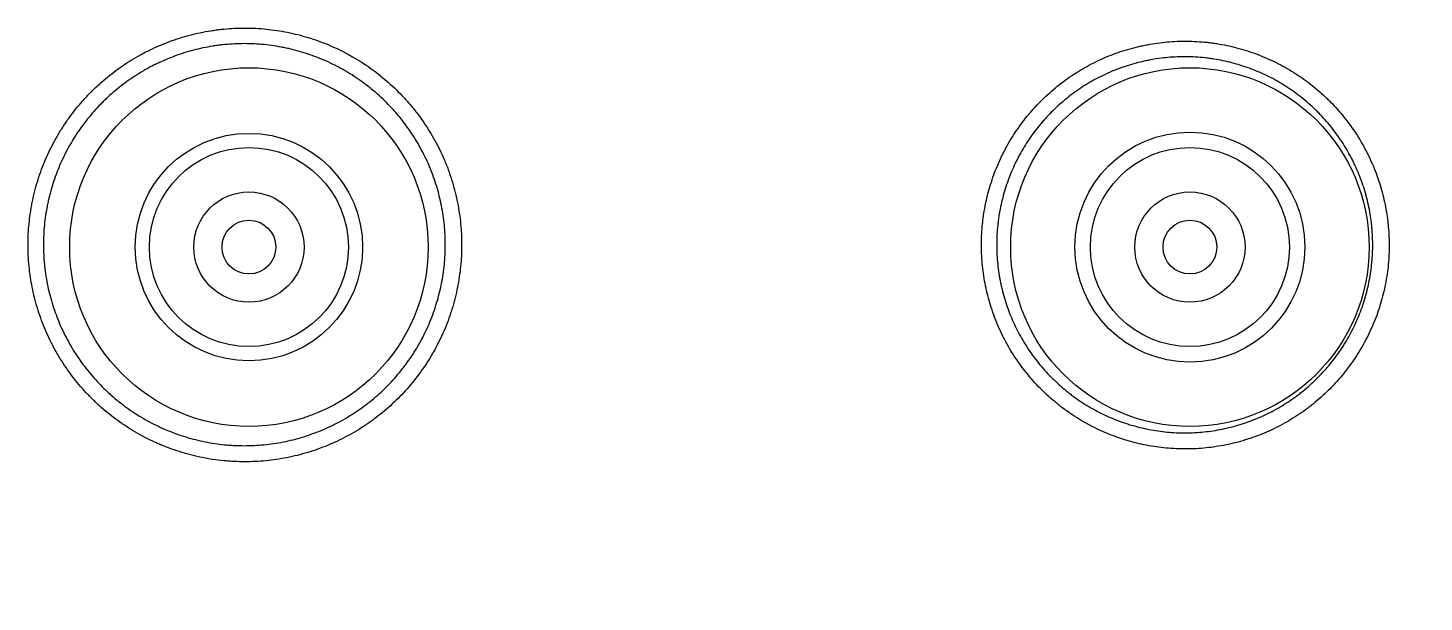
# Model space of a CAD drawing. Extents: x 60870 to 61464, y -29263 to -28843.
# Drawn here: x 61185.98 to 61217.14, y -29167.31 to -29154.5 of the extents above; entities that cross this region are included whole.
import ezdxf

# ---------------------------------------------------------------- set-up
doc = ezdxf.new("R2010")
doc.units = 0
doc.header["$LTSCALE"] = 7
doc.header["$MEASUREMENT"] = 0
doc.layers.add('08_ALL_FEATURES', color=7, linetype='CONTINUOUS')

msp = doc.modelspace()

# ---------------------------------------------------------------- linework, layer by layer
at = {"layer": '08_ALL_FEATURES', "color": 7, "linetype": 'Continuous'}
for centre, radius in [((61190.911, -29159.387), 4), ((61211.91, -29159.387), 4), ((61190.911, -29159.387), 2.537), ((61211.91, -29159.387), 2.565), ((61190.911, -29159.387), 2.221), ((61211.91, -29159.387), 2.221), ((61190.911, -29159.387), 1.23), ((61211.91, -29159.387), 1.23), ((61190.911, -29159.387), 0.6), ((61211.91, -29159.387), 0.6)]:
    msp.add_circle(centre, radius, dxfattribs=at)
for points, knots in [([(61194.738, -29162.177), (61194.832, -29162.048), (61194.919, -29161.915), (61195.078, -29161.642), (61195.224, -29161.362), (61195.342, -29161.068), (61195.406, -29160.88), (61195.419, -29160.842), (61195.443, -29160.766), (61195.455, -29160.728), (61195.488, -29160.613), (61195.508, -29160.537), (61195.563, -29160.306), (61195.621, -29159.995), (61195.649, -29159.681), (61195.658, -29159.444), (61195.659, -29159.365), (61195.657, -29159.245), (61195.656, -29159.205), (61195.653, -29159.125), (61195.652, -29159.086), (61195.639, -29158.887), (61195.622, -29158.73), (61195.572, -29158.418), (61195.54, -29158.264), (61195.459, -29157.959), (61195.412, -29157.808), (61195.343, -29157.621), (61195.328, -29157.584), (61195.299, -29157.51), (61195.253, -29157.4), (61195.204, -29157.291), (61195.1, -29157.078), (61194.948, -29156.802), (61194.77, -29156.542), (61194.626, -29156.352), (61194.576, -29156.29), (61194.499, -29156.198), (61194.473, -29156.168), (61194.421, -29156.108), (61194.394, -29156.079), (61194.259, -29155.933), (61194.033, -29155.713), (61193.787, -29155.515), (61193.531, -29155.33), (61193.399, -29155.243), (61193.226, -29155.143), (61193.192, -29155.123), (61193.122, -29155.084), (61193.017, -29155.028), (61192.91, -29154.976), (61192.695, -29154.877), (61192.402, -29154.76), (61192.099, -29154.671), (61191.868, -29154.616), (61191.79, -29154.599), (61191.633, -29154.57), (61191.554, -29154.557), (61191.319, -29154.525), (61191.004, -29154.497), (61190.689, -29154.501), (61190.452, -29154.515), (61190.373, -29154.521), (61190.255, -29154.534), (61190.216, -29154.539), (61190.137, -29154.55), (61190.097, -29154.555), (61189.9, -29154.587), (61189.745, -29154.619), (61189.44, -29154.699), (61189.139, -29154.794), (61188.848, -29154.918), (61188.669, -29155.005), (61188.634, -29155.023), (61188.563, -29155.059), (61188.528, -29155.078), (61188.423, -29155.135), (61188.354, -29155.175), (61188.151, -29155.3), (61187.89, -29155.478), (61187.648, -29155.682), (61187.502, -29155.817), (61187.473, -29155.844), (61187.416, -29155.9), (61187.388, -29155.928), (61187.304, -29156.014), (61187.25, -29156.072), (61187.092, -29156.25), (61186.993, -29156.374), (61186.853, -29156.567), (61186.786, -29156.665), (61186.722, -29156.766), (61186.68, -29156.834), (61186.659, -29156.868), (61186.559, -29157.041), (61186.486, -29157.182), (61186.355, -29157.469), (61186.238, -29157.761), (61186.149, -29158.065), (61186.103, -29158.258), (61186.095, -29158.297), (61186.078, -29158.375), (61186.07, -29158.414), (61186.048, -29158.532), (61186.036, -29158.61), (61186.004, -29158.846), (61185.977, -29159.16), (61185.981, -29159.476), (61185.995, -29159.712), (61186.002, -29159.791), (61186.015, -29159.91), (61186.02, -29159.95), (61186.031, -29160.029), (61186.037, -29160.068), (61186.069, -29160.265), (61186.101, -29160.42), (61186.182, -29160.725), (61186.23, -29160.875), (61186.339, -29161.17), (61186.402, -29161.316), (61186.489, -29161.495), (61186.507, -29161.53), (61186.544, -29161.601), (61186.6, -29161.707), (61186.66, -29161.81), (61186.784, -29162.012), (61186.963, -29162.271), (61187.166, -29162.513), (61187.328, -29162.687), (61187.383, -29162.744), (61187.468, -29162.827), (61187.497, -29162.855), (61187.556, -29162.909), (61187.585, -29162.936), (61187.734, -29163.068), (61187.981, -29163.265), (61188.245, -29163.437), (61188.518, -29163.596), (61188.658, -29163.669), (61188.839, -29163.752), (61188.876, -29163.769), (61188.949, -29163.8), (61189.059, -29163.846), (61189.171, -29163.887), (61189.395, -29163.964), (61189.698, -29164.052), (61190.008, -29164.11), (61190.244, -29164.143), (61190.323, -29164.151), (61190.442, -29164.162), (61190.482, -29164.165), (61190.561, -29164.17), (61190.601, -29164.172), (61190.799, -29164.179), (61191.115, -29164.175), (61191.428, -29164.141), (61191.662, -29164.103), (61191.74, -29164.089), (61191.895, -29164.056), (61191.973, -29164.038), (61192.205, -29163.977), (61192.356, -29163.929), (61192.652, -29163.819), (61192.942, -29163.695), (61193.219, -29163.543), (61193.388, -29163.44), (61193.422, -29163.418), (61193.488, -29163.375), (61193.522, -29163.353), (61193.62, -29163.285), (61193.685, -29163.239), (61193.874, -29163.095), (61194.116, -29162.892), (61194.336, -29162.667), (61194.545, -29162.43), (61194.645, -29162.307), (61194.738, -29162.177)], [0, 0, 0, 0, 0.015625, 0.015625, 0.03125, 0.046875, 0.046875, 0.050781, 0.050781, 0.054688, 0.054688, 0.0625, 0.0625, 0.078125, 0.09375, 0.09375, 0.101563, 0.101563, 0.105469, 0.105469, 0.109375, 0.109375, 0.125, 0.125, 0.140625, 0.140625, 0.15625, 0.15625, 0.160156, 0.160156, 0.164063, 0.171875, 0.171875, 0.1875, 0.203125, 0.203125, 0.210938, 0.210938, 0.214844, 0.214844, 0.21875, 0.21875, 0.234375, 0.25, 0.25, 0.265625, 0.265625, 0.269531, 0.269531, 0.273438, 0.28125, 0.28125, 0.296875, 0.3125, 0.3125, 0.320313, 0.320313, 0.328125, 0.328125, 0.34375, 0.359375, 0.359375, 0.367188, 0.367188, 0.371094, 0.371094, 0.375, 0.375, 0.390625, 0.390625, 0.40625, 0.421875, 0.421875, 0.425781, 0.425781, 0.429688, 0.429688, 0.4375, 0.4375, 0.453125, 0.46875, 0.46875, 0.472656, 0.472656, 0.476563, 0.476563, 0.484375, 0.484375, 0.5, 0.5, 0.507813, 0.511719, 0.511719, 0.515625, 0.515625, 0.53125, 0.53125, 0.546875, 0.5625, 0.5625, 0.566406, 0.566406, 0.570313, 0.570313, 0.578125, 0.578125, 0.59375, 0.609375, 0.609375, 0.617188, 0.617188, 0.621094, 0.621094, 0.625, 0.625, 0.640625, 0.640625, 0.65625, 0.65625, 0.671875, 0.671875, 0.675781, 0.675781, 0.679688, 0.6875, 0.6875, 0.703125, 0.71875, 0.71875, 0.726563, 0.726563, 0.730469, 0.730469, 0.734375, 0.734375, 0.75, 0.765625, 0.765625, 0.78125, 0.78125, 0.785156, 0.785156, 0.789063, 0.796875, 0.796875, 0.8125, 0.828125, 0.828125, 0.835938, 0.835938, 0.839844, 0.839844, 0.84375, 0.84375, 0.859375, 0.875, 0.875, 0.882813, 0.882813, 0.890625, 0.890625, 0.90625, 0.90625, 0.921875, 0.9375, 0.9375, 0.941406, 0.941406, 0.945313, 0.945313, 0.953125, 0.953125, 0.96875, 0.984375, 0.984375, 1, 1, 1, 1]), ([(61194.442, -29161.963), (61194.42, -29161.993), (61194.398, -29162.023), (61194.353, -29162.082), (61194.285, -29162.169), (61194.214, -29162.253), (61194.068, -29162.418), (61193.864, -29162.626), (61193.64, -29162.815), (61193.464, -29162.948), (61193.404, -29162.991), (61193.313, -29163.054), (61193.282, -29163.074), (61193.22, -29163.115), (61193.189, -29163.134), (61193.032, -29163.231), (61192.775, -29163.371), (61192.507, -29163.486), (61192.232, -29163.588), (61192.092, -29163.632), (61191.806, -29163.708), (61191.662, -29163.738), (61191.373, -29163.784), (61191.083, -29163.816), (61190.79, -29163.819), (61190.606, -29163.812), (61190.569, -29163.811), (61190.495, -29163.806), (61190.458, -29163.803), (61190.348, -29163.794), (61190.275, -29163.785), (61190.056, -29163.756), (61189.769, -29163.702), (61189.488, -29163.62), (61189.281, -29163.549), (61189.177, -29163.51), (61189.075, -29163.468), (61189.007, -29163.439), (61188.973, -29163.424), (61188.806, -29163.347), (61188.675, -29163.279), (61188.423, -29163.131), (61188.178, -29162.972), (61187.949, -29162.789), (61187.811, -29162.667), (61187.784, -29162.642), (61187.73, -29162.592), (61187.703, -29162.566), (61187.624, -29162.489), (61187.572, -29162.436), (61187.423, -29162.275), (61187.235, -29162.051), (61187.069, -29161.81), (61186.954, -29161.623), (61186.917, -29161.56), (61186.846, -29161.43), (61186.811, -29161.365), (61186.714, -29161.166), (61186.657, -29161.031), (61186.555, -29160.757), (61186.511, -29160.618), (61186.436, -29160.335), (61186.406, -29160.192), (61186.376, -29160.009), (61186.371, -29159.973), (61186.361, -29159.899), (61186.347, -29159.789), (61186.338, -29159.68), (61186.325, -29159.46), (61186.321, -29159.168), (61186.346, -29158.877), (61186.375, -29158.658), (61186.387, -29158.586), (61186.407, -29158.477), (61186.415, -29158.44), (61186.43, -29158.368), (61186.438, -29158.332), (61186.481, -29158.153), (61186.562, -29157.871), (61186.671, -29157.6), (61186.792, -29157.334), (61186.86, -29157.204), (61186.953, -29157.044), (61186.972, -29157.012), (61187.011, -29156.949), (61187.07, -29156.856), (61187.133, -29156.765), (61187.262, -29156.586), (61187.354, -29156.471), (61187.5, -29156.306), (61187.551, -29156.252), (61187.628, -29156.172), (61187.655, -29156.146), (61187.708, -29156.095), (61187.734, -29156.069), (61187.869, -29155.944), (61188.094, -29155.756), (61188.336, -29155.59), (61188.524, -29155.475), (61188.587, -29155.438), (61188.685, -29155.384), (61188.717, -29155.367), (61188.783, -29155.333), (61188.816, -29155.317), (61188.982, -29155.236), (61189.251, -29155.121), (61189.53, -29155.034), (61189.813, -29154.959), (61189.956, -29154.929), (61190.139, -29154.9), (61190.175, -29154.895), (61190.249, -29154.885), (61190.358, -29154.871), (61190.468, -29154.862), (61190.687, -29154.849), (61190.979, -29154.846), (61191.271, -29154.871), (61191.489, -29154.901), (61191.562, -29154.913), (61191.671, -29154.934), (61191.708, -29154.941), (61191.78, -29154.956), (61191.816, -29154.964), (61191.994, -29155.007), (61192.275, -29155.089), (61192.546, -29155.198), (61192.746, -29155.289), (61192.845, -29155.338), (61192.942, -29155.39), (61193.007, -29155.425), (61193.039, -29155.444), (61193.199, -29155.537), (61193.322, -29155.617), (61193.559, -29155.789), (61193.786, -29155.972), (61193.996, -29156.176), (61194.121, -29156.311), (61194.146, -29156.338), (61194.195, -29156.394), (61194.219, -29156.422), (61194.29, -29156.507), (61194.336, -29156.564), (61194.469, -29156.74), (61194.635, -29156.981), (61194.775, -29157.237), (61194.872, -29157.435), (61194.918, -29157.535), (61194.96, -29157.637), (61194.987, -29157.706), (61195.001, -29157.74), (61195.065, -29157.914), (61195.109, -29158.054), (61195.183, -29158.336), (61195.214, -29158.479), (61195.26, -29158.768), (61195.276, -29158.913), (61195.287, -29159.097), (61195.289, -29159.134), (61195.292, -29159.208), (61195.293, -29159.245), (61195.294, -29159.356), (61195.293, -29159.43), (61195.285, -29159.649), (61195.26, -29159.941), (61195.206, -29160.228), (61195.155, -29160.442), (61195.136, -29160.513), (61195.105, -29160.62), (61195.095, -29160.655), (61195.072, -29160.726), (61195.061, -29160.761), (61195.001, -29160.935), (61194.891, -29161.207), (61194.757, -29161.467), (61194.609, -29161.72), (61194.529, -29161.843), (61194.442, -29161.963)], [0, 0, 0, 0, 0.003906, 0.003906, 0.007813, 0.015625, 0.015625, 0.03125, 0.046875, 0.046875, 0.054688, 0.054688, 0.058594, 0.058594, 0.0625, 0.0625, 0.078125, 0.09375, 0.09375, 0.109375, 0.109375, 0.125, 0.125, 0.140625, 0.15625, 0.15625, 0.160156, 0.160156, 0.164063, 0.164063, 0.171875, 0.171875, 0.1875, 0.203125, 0.203125, 0.210938, 0.214844, 0.214844, 0.21875, 0.21875, 0.234375, 0.234375, 0.25, 0.265625, 0.265625, 0.269531, 0.269531, 0.273438, 0.273438, 0.28125, 0.28125, 0.296875, 0.3125, 0.3125, 0.320313, 0.320313, 0.328125, 0.328125, 0.34375, 0.34375, 0.359375, 0.359375, 0.375, 0.375, 0.378906, 0.378906, 0.382813, 0.390625, 0.390625, 0.40625, 0.421875, 0.421875, 0.429688, 0.429688, 0.433594, 0.433594, 0.4375, 0.4375, 0.453125, 0.46875, 0.46875, 0.484375, 0.484375, 0.488281, 0.488281, 0.492188, 0.5, 0.5, 0.515625, 0.515625, 0.523438, 0.523438, 0.527344, 0.527344, 0.53125, 0.53125, 0.546875, 0.5625, 0.5625, 0.570313, 0.570313, 0.574219, 0.574219, 0.578125, 0.578125, 0.59375, 0.609375, 0.609375, 0.625, 0.625, 0.628906, 0.628906, 0.632813, 0.640625, 0.640625, 0.65625, 0.671875, 0.671875, 0.679688, 0.679688, 0.683594, 0.683594, 0.6875, 0.6875, 0.703125, 0.71875, 0.71875, 0.726563, 0.730469, 0.730469, 0.734375, 0.734375, 0.75, 0.75, 0.765625, 0.78125, 0.78125, 0.785156, 0.785156, 0.789063, 0.789063, 0.796875, 0.796875, 0.8125, 0.828125, 0.828125, 0.835938, 0.839844, 0.839844, 0.84375, 0.84375, 0.859375, 0.859375, 0.875, 0.875, 0.890625, 0.890625, 0.894531, 0.894531, 0.898438, 0.898438, 0.90625, 0.90625, 0.921875, 0.9375, 0.9375, 0.945313, 0.945313, 0.949219, 0.949219, 0.953125, 0.953125, 0.96875, 0.984375, 0.984375, 1, 1, 1, 1]), ([(61215.689, -29161.714), (61215.768, -29161.586), (61215.839, -29161.455), (61215.968, -29161.187), (61216.084, -29160.914), (61216.173, -29160.63), (61216.229, -29160.412), (61216.246, -29160.339), (61216.277, -29160.192), (61216.29, -29160.119), (61216.325, -29159.898), (61216.356, -29159.603), (61216.358, -29159.307), (61216.349, -29159.084), (61216.344, -29159.009), (61216.334, -29158.897), (61216.33, -29158.86), (61216.322, -29158.785), (61216.317, -29158.748), (61216.291, -29158.563), (61216.263, -29158.417), (61216.193, -29158.129), (61216.152, -29157.987), (61216.054, -29157.706), (61215.998, -29157.568), (61215.919, -29157.398), (61215.903, -29157.364), (61215.87, -29157.297), (61215.819, -29157.197), (61215.765, -29157.099), (61215.652, -29156.907), (61215.489, -29156.66), (61215.302, -29156.429), (61215.154, -29156.262), (61215.103, -29156.207), (61215.024, -29156.127), (61214.997, -29156.1), (61214.943, -29156.048), (61214.916, -29156.023), (61214.779, -29155.896), (61214.551, -29155.706), (61214.306, -29155.539), (61214.052, -29155.384), (61213.922, -29155.313), (61213.719, -29155.215), (61213.651, -29155.184), (61213.513, -29155.126), (61213.444, -29155.098), (61213.235, -29155.022), (61212.952, -29154.933), (61212.661, -29154.872), (61212.477, -29154.843), (61212.44, -29154.838), (61212.366, -29154.828), (61212.329, -29154.824), (61212.217, -29154.812), (61212.142, -29154.806), (61211.919, -29154.793), (61211.622, -29154.79), (61211.327, -29154.816), (61211.106, -29154.847), (61211.033, -29154.859), (61210.923, -29154.88), (61210.886, -29154.887), (61210.813, -29154.903), (61210.776, -29154.911), (61210.594, -29154.955), (61210.451, -29154.997), (61210.17, -29155.095), (61209.896, -29155.206), (61209.632, -29155.343), (61209.471, -29155.438), (61209.439, -29155.457), (61209.375, -29155.497), (61209.343, -29155.517), (61209.249, -29155.579), (61209.188, -29155.621), (61209.007, -29155.753), (61208.776, -29155.939), (61208.563, -29156.148), (61208.437, -29156.285), (61208.412, -29156.313), (61208.362, -29156.369), (61208.338, -29156.398), (61208.265, -29156.484), (61208.219, -29156.543), (61208.084, -29156.722), (61208, -29156.845), (61207.883, -29157.036), (61207.827, -29157.133), (61207.775, -29157.233), (61207.741, -29157.3), (61207.724, -29157.333), (61207.642, -29157.502), (61207.584, -29157.64), (61207.482, -29157.918), (61207.394, -29158.201), (61207.334, -29158.492), (61207.305, -29158.677), (61207.3, -29158.714), (61207.29, -29158.789), (61207.286, -29158.826), (61207.274, -29158.938), (61207.268, -29159.012), (61207.256, -29159.235), (61207.254, -29159.532), (61207.28, -29159.827), (61207.312, -29160.048), (61207.324, -29160.122), (61207.352, -29160.269), (61207.368, -29160.342), (61207.421, -29160.561), (61207.463, -29160.703), (61207.561, -29160.983), (61207.617, -29161.12), (61207.742, -29161.39), (61207.811, -29161.521), (61207.906, -29161.683), (61207.925, -29161.715), (61207.965, -29161.778), (61208.026, -29161.873), (61208.089, -29161.965), (61208.221, -29162.145), (61208.407, -29162.376), (61208.616, -29162.587), (61208.78, -29162.738), (61208.836, -29162.787), (61208.922, -29162.859), (61208.952, -29162.883), (61209.01, -29162.93), (61209.04, -29162.953), (61209.189, -29163.065), (61209.435, -29163.232), (61209.695, -29163.373), (61209.963, -29163.502), (61210.1, -29163.561), (61210.276, -29163.625), (61210.311, -29163.638), (61210.382, -29163.662), (61210.489, -29163.696), (61210.596, -29163.727), (61210.812, -29163.783), (61211.102, -29163.843), (61211.397, -29163.874), (61211.621, -29163.887), (61211.696, -29163.89), (61211.808, -29163.891), (61211.846, -29163.891), (61211.921, -29163.889), (61211.958, -29163.888), (61212.144, -29163.881), (61212.44, -29163.854), (61212.731, -29163.798), (61212.948, -29163.746), (61213.02, -29163.727), (61213.127, -29163.695), (61213.163, -29163.684), (61213.234, -29163.661), (61213.27, -29163.65), (61213.447, -29163.588), (61213.585, -29163.532), (61213.854, -29163.407), (61214.117, -29163.269), (61214.366, -29163.107), (61214.516, -29162.997), (61214.546, -29162.974), (61214.606, -29162.929), (61214.635, -29162.905), (61214.723, -29162.835), (61214.78, -29162.786), (61214.947, -29162.638), (61215.158, -29162.43), (61215.348, -29162.202), (61215.527, -29161.966), (61215.611, -29161.842), (61215.689, -29161.714)], [0, 0, 0, 0, 0.015625, 0.015625, 0.03125, 0.046875, 0.046875, 0.054688, 0.054688, 0.0625, 0.0625, 0.078125, 0.09375, 0.09375, 0.101563, 0.101563, 0.105469, 0.105469, 0.109375, 0.109375, 0.125, 0.125, 0.140625, 0.140625, 0.15625, 0.15625, 0.160156, 0.160156, 0.164063, 0.171875, 0.171875, 0.1875, 0.203125, 0.203125, 0.210938, 0.210938, 0.214844, 0.214844, 0.21875, 0.21875, 0.234375, 0.25, 0.25, 0.265625, 0.265625, 0.273438, 0.273438, 0.28125, 0.28125, 0.296875, 0.3125, 0.3125, 0.316406, 0.316406, 0.320313, 0.320313, 0.328125, 0.328125, 0.34375, 0.359375, 0.359375, 0.367188, 0.367188, 0.371094, 0.371094, 0.375, 0.375, 0.390625, 0.390625, 0.40625, 0.421875, 0.421875, 0.425781, 0.425781, 0.429688, 0.429688, 0.4375, 0.4375, 0.453125, 0.46875, 0.46875, 0.472656, 0.472656, 0.476563, 0.476563, 0.484375, 0.484375, 0.5, 0.5, 0.507813, 0.511719, 0.511719, 0.515625, 0.515625, 0.53125, 0.53125, 0.546875, 0.5625, 0.5625, 0.566406, 0.566406, 0.570313, 0.570313, 0.578125, 0.578125, 0.59375, 0.609375, 0.609375, 0.617188, 0.617188, 0.625, 0.625, 0.640625, 0.640625, 0.65625, 0.65625, 0.671875, 0.671875, 0.675781, 0.675781, 0.679688, 0.6875, 0.6875, 0.703125, 0.71875, 0.71875, 0.726563, 0.726563, 0.730469, 0.730469, 0.734375, 0.734375, 0.75, 0.765625, 0.765625, 0.78125, 0.78125, 0.785156, 0.785156, 0.789063, 0.796875, 0.796875, 0.8125, 0.828125, 0.828125, 0.835938, 0.835938, 0.839844, 0.839844, 0.84375, 0.84375, 0.859375, 0.875, 0.875, 0.882813, 0.882813, 0.886719, 0.886719, 0.890625, 0.890625, 0.90625, 0.90625, 0.921875, 0.9375, 0.9375, 0.941406, 0.941406, 0.945313, 0.945313, 0.953125, 0.953125, 0.96875, 0.984375, 0.984375, 1, 1, 1, 1]), ([(61215.375, -29161.523), (61215.357, -29161.552), (61215.338, -29161.582), (61215.301, -29161.64), (61215.244, -29161.726), (61215.184, -29161.81), (61215.06, -29161.974), (61214.884, -29162.184), (61214.689, -29162.376), (61214.535, -29162.513), (61214.483, -29162.558), (61214.402, -29162.623), (61214.375, -29162.644), (61214.32, -29162.686), (61214.292, -29162.707), (61214.153, -29162.808), (61213.924, -29162.959), (61213.682, -29163.085), (61213.433, -29163.2), (61213.306, -29163.252), (61213.11, -29163.32), (61213.044, -29163.341), (61212.912, -29163.38), (61212.846, -29163.398), (61212.646, -29163.446), (61212.377, -29163.497), (61212.105, -29163.522), (61211.933, -29163.529), (61211.898, -29163.53), (61211.829, -29163.531), (61211.795, -29163.531), (61211.691, -29163.53), (61211.622, -29163.528), (61211.416, -29163.516), (61211.144, -29163.487), (61210.876, -29163.432), (61210.677, -29163.38), (61210.578, -29163.352), (61210.48, -29163.32), (61210.414, -29163.298), (61210.382, -29163.286), (61210.22, -29163.227), (61210.093, -29163.173), (61209.847, -29163.054), (61209.607, -29162.923), (61209.38, -29162.77), (61209.242, -29162.666), (61209.215, -29162.645), (61209.161, -29162.602), (61209.134, -29162.58), (61209.054, -29162.514), (61209.003, -29162.468), (61208.851, -29162.329), (61208.659, -29162.134), (61208.487, -29161.921), (61208.366, -29161.755), (61208.327, -29161.699), (61208.251, -29161.584), (61208.214, -29161.525), (61208.109, -29161.346), (61208.045, -29161.225), (61207.93, -29160.977), (61207.879, -29160.85), (61207.788, -29160.592), (61207.749, -29160.46), (61207.709, -29160.293), (61207.701, -29160.259), (61207.686, -29160.191), (61207.665, -29160.09), (61207.649, -29159.988), (61207.62, -29159.784), (61207.595, -29159.512), (61207.597, -29159.238), (61207.608, -29159.033), (61207.614, -29158.964), (61207.625, -29158.861), (61207.629, -29158.826), (61207.638, -29158.758), (61207.643, -29158.724), (61207.669, -29158.553), (61207.725, -29158.285), (61207.806, -29158.024), (61207.9, -29157.767), (61207.953, -29157.64), (61208.028, -29157.484), (61208.044, -29157.453), (61208.075, -29157.392), (61208.124, -29157.3), (61208.176, -29157.211), (61208.283, -29157.034), (61208.36, -29156.921), (61208.485, -29156.756), (61208.528, -29156.701), (61208.594, -29156.622), (61208.617, -29156.595), (61208.663, -29156.543), (61208.778, -29156.415), (61208.998, -29156.199), (61209.212, -29156.027), (61209.378, -29155.905), (61209.435, -29155.866), (61209.522, -29155.809), (61209.551, -29155.791), (61209.61, -29155.754), (61209.639, -29155.736), (61209.788, -29155.649), (61210.031, -29155.522), (61210.284, -29155.42), (61210.543, -29155.33), (61210.674, -29155.291), (61210.842, -29155.251), (61210.876, -29155.243), (61210.944, -29155.229), (61211.045, -29155.208), (61211.147, -29155.191), (61211.351, -29155.163), (61211.623, -29155.139), (61211.896, -29155.141), (61212.102, -29155.153), (61212.171, -29155.159), (61212.274, -29155.17), (61212.309, -29155.174), (61212.377, -29155.183), (61212.411, -29155.188), (61212.581, -29155.215), (61212.849, -29155.27), (61213.11, -29155.352), (61213.367, -29155.446), (61213.494, -29155.5), (61213.743, -29155.62), (61213.864, -29155.686), (61214.097, -29155.829), (61214.323, -29155.983), (61214.534, -29156.158), (61214.66, -29156.274), (61214.685, -29156.298), (61214.735, -29156.346), (61214.76, -29156.371), (61214.832, -29156.444), (61214.88, -29156.495), (61215.017, -29156.649), (61215.189, -29156.862), (61215.339, -29157.09), (61215.443, -29157.267), (61215.493, -29157.357), (61215.54, -29157.449), (61215.571, -29157.511), (61215.586, -29157.543), (61215.659, -29157.7), (61215.71, -29157.827), (61215.8, -29158.085), (61215.877, -29158.347), (61215.929, -29158.617), (61215.953, -29158.787), (61215.958, -29158.822), (61215.965, -29158.89), (61215.969, -29158.925), (61215.978, -29159.028), (61215.983, -29159.097), (61215.991, -29159.303), (61215.989, -29159.576), (61215.96, -29159.848), (61215.929, -29160.052), (61215.916, -29160.119), (61215.888, -29160.254), (61215.873, -29160.322), (61215.821, -29160.523), (61215.739, -29160.785), (61215.632, -29161.037), (61215.513, -29161.284), (61215.447, -29161.404), (61215.375, -29161.523)], [0, 0, 0, 0, 0.003906, 0.003906, 0.007812, 0.015625, 0.015625, 0.03125, 0.046875, 0.046875, 0.054687, 0.054687, 0.058594, 0.058594, 0.0625, 0.0625, 0.078125, 0.09375, 0.09375, 0.109375, 0.109375, 0.117188, 0.117188, 0.125, 0.125, 0.140625, 0.15625, 0.15625, 0.160156, 0.160156, 0.164063, 0.164063, 0.171875, 0.171875, 0.1875, 0.203125, 0.203125, 0.210938, 0.214844, 0.214844, 0.21875, 0.21875, 0.234375, 0.234375, 0.25, 0.265625, 0.265625, 0.269531, 0.269531, 0.273438, 0.273438, 0.28125, 0.28125, 0.296875, 0.3125, 0.3125, 0.320313, 0.320313, 0.328125, 0.328125, 0.34375, 0.34375, 0.359375, 0.359375, 0.375, 0.375, 0.378906, 0.378906, 0.382813, 0.390625, 0.390625, 0.40625, 0.421875, 0.421875, 0.429688, 0.429688, 0.433594, 0.433594, 0.4375, 0.4375, 0.453125, 0.46875, 0.46875, 0.484375, 0.484375, 0.488281, 0.488281, 0.492188, 0.5, 0.5, 0.515625, 0.515625, 0.523438, 0.523438, 0.527344, 0.527344, 0.53125, 0.546875, 0.5625, 0.5625, 0.570313, 0.570313, 0.574219, 0.574219, 0.578125, 0.578125, 0.59375, 0.609375, 0.609375, 0.625, 0.625, 0.628906, 0.628906, 0.632813, 0.640625, 0.640625, 0.65625, 0.671875, 0.671875, 0.679688, 0.679688, 0.683594, 0.683594, 0.6875, 0.6875, 0.703125, 0.71875, 0.71875, 0.734375, 0.734375, 0.75, 0.75, 0.765625, 0.78125, 0.78125, 0.785156, 0.785156, 0.789063, 0.789063, 0.796875, 0.796875, 0.8125, 0.828125, 0.828125, 0.835938, 0.839844, 0.839844, 0.84375, 0.84375, 0.859375, 0.859375, 0.875, 0.890625, 0.890625, 0.894531, 0.894531, 0.898438, 0.898438, 0.90625, 0.90625, 0.921875, 0.9375, 0.9375, 0.945313, 0.945313, 0.953125, 0.953125, 0.96875, 0.984375, 0.984375, 1, 1, 1, 1]), ([(61238.845, -29163.506), (61238.653, -29164.832), (61238.405, -29166.139), (61237.801, -29168.718), (61237.445, -29169.989), (61236.627, -29172.495), (61236.165, -29173.731), (61235.133, -29176.165), (61234.564, -29177.364), (61233.861, -29178.693), (61233.742, -29178.914), (61233.622, -29179.134), (61233.541, -29179.28), (61233.5, -29179.354), (61233.297, -29179.719), (61233.131, -29180.01), (61232.625, -29180.873), (61232.276, -29181.44), (61231.196, -29183.114), (61230.431, -29184.193), (61228.813, -29186.283), (61227.96, -29187.292), (61226.166, -29189.24), (61225.224, -29190.179), (61224.113, -29191.194), (61223.989, -29191.306), (61223.802, -29191.473), (61223.74, -29191.529), (61223.614, -29191.64), (61223.3, -29191.916), (61222.983, -29192.188), (61222.216, -29192.83), (61221.697, -29193.245), (61220.117, -29194.456), (61219.034, -29195.215), (61216.807, -29196.637), (61215.664, -29197.301), (61213.317, -29198.531), (61212.114, -29199.098), (61210.725, -29199.68), (61210.57, -29199.744), (61210.26, -29199.87), (61209.794, -29200.056), (61209.327, -29200.234), (61208.389, -29200.58), (61207.761, -29200.797), (61205.867, -29201.404), (61203.317, -29202.103), (61200.717, -29202.582), (61198.092, -29202.951), (61196.767, -29203.079), (61195.429, -29203.15)], [0, 0, 0, 0, 0.0625, 0.0625, 0.125, 0.125, 0.1875, 0.1875, 0.25, 0.25, 0.257812, 0.261719, 0.261719, 0.265625, 0.265625, 0.28125, 0.28125, 0.3125, 0.3125, 0.375, 0.375, 0.4375, 0.4375, 0.5, 0.5, 0.507812, 0.507812, 0.511719, 0.511719, 0.515625, 0.53125, 0.53125, 0.5625, 0.5625, 0.625, 0.625, 0.6875, 0.6875, 0.75, 0.75, 0.757812, 0.757812, 0.765625, 0.78125, 0.78125, 0.8125, 0.8125, 0.875, 0.9375, 0.9375, 1, 1, 1, 1]), ([(61195.459, -29204.127), (61196.825, -29204.054), (61198.179, -29203.923), (61200.86, -29203.547), (61203.515, -29203.058), (61206.12, -29202.344), (61208.054, -29201.723), (61208.696, -29201.502), (61209.653, -29201.149), (61210.131, -29200.967), (61210.607, -29200.776), (61210.923, -29200.648), (61211.082, -29200.582), (61212.5, -29199.988), (61213.729, -29199.409), (61216.126, -29198.153), (61217.294, -29197.475), (61219.568, -29196.023), (61220.674, -29195.248), (61222.288, -29194.011), (61222.818, -29193.586), (61223.601, -29192.93), (61223.925, -29192.653), (61224.246, -29192.371), (61224.374, -29192.258), (61224.438, -29192.201), (61224.629, -29192.03), (61224.756, -29191.915), (61225.89, -29190.879), (61226.852, -29189.92), (61228.685, -29187.931), (61229.556, -29186.9), (61231.208, -29184.766), (61231.989, -29183.663), (61233.092, -29181.954), (61233.449, -29181.375), (61233.966, -29180.493), (61234.135, -29180.196), (61234.343, -29179.823), (61234.385, -29179.748), (61234.467, -29179.598), (61234.59, -29179.373), (61234.711, -29179.147), (61235.429, -29177.791), (61236.011, -29176.566), (61237.065, -29174.08), (61237.537, -29172.818), (61238.372, -29170.258), (61238.736, -29168.96), (61239.352, -29166.326), (61239.606, -29164.991), (61239.802, -29163.637)], [0, 0, 0, 0, 0.0625, 0.0625, 0.125, 0.1875, 0.1875, 0.21875, 0.21875, 0.234375, 0.242188, 0.242188, 0.25, 0.25, 0.3125, 0.3125, 0.375, 0.375, 0.4375, 0.4375, 0.46875, 0.46875, 0.484375, 0.488281, 0.488281, 0.492188, 0.492188, 0.5, 0.5, 0.5625, 0.5625, 0.625, 0.625, 0.6875, 0.6875, 0.71875, 0.71875, 0.734375, 0.734375, 0.738281, 0.738281, 0.742188, 0.75, 0.75, 0.8125, 0.8125, 0.875, 0.875, 0.9375, 0.9375, 1, 1, 1, 1]), ([(61240.027, -29163.669), (61239.83, -29165.03), (61239.575, -29166.372), (61238.956, -29169.018), (61238.59, -29170.323), (61237.751, -29172.895), (61237.277, -29174.163), (61236.218, -29176.661), (61235.633, -29177.892), (61234.912, -29179.255), (61234.79, -29179.482), (61234.666, -29179.708), (61234.584, -29179.858), (61234.542, -29179.933), (61234.333, -29180.309), (61234.163, -29180.606), (61233.643, -29181.493), (61233.285, -29182.074), (61232.177, -29183.792), (61231.392, -29184.9), (61229.732, -29187.044), (61228.856, -29188.08), (61227.015, -29190.08), (61226.048, -29191.043), (61224.909, -29192.084), (61224.781, -29192.199), (61224.589, -29192.371), (61224.525, -29192.428), (61224.396, -29192.542), (61224.074, -29192.826), (61223.748, -29193.104), (61222.961, -29193.763), (61222.429, -29194.19), (61220.807, -29195.433), (61219.696, -29196.211), (61217.411, -29197.671), (61216.237, -29198.352), (61213.829, -29199.614), (61212.594, -29200.196), (61211.169, -29200.793), (61211.01, -29200.859), (61210.691, -29200.988), (61210.213, -29201.179), (61209.734, -29201.362), (61208.771, -29201.717), (61208.127, -29201.939), (61206.183, -29202.563), (61203.566, -29203.28), (61200.897, -29203.772), (61198.203, -29204.15), (61196.844, -29204.282), (61195.471, -29204.355)], [0, 0, 0, 0, 0.0625, 0.0625, 0.125, 0.125, 0.1875, 0.1875, 0.25, 0.25, 0.257812, 0.261719, 0.261719, 0.265625, 0.265625, 0.28125, 0.28125, 0.3125, 0.3125, 0.375, 0.375, 0.4375, 0.4375, 0.5, 0.5, 0.507813, 0.507813, 0.511719, 0.511719, 0.515625, 0.53125, 0.53125, 0.5625, 0.5625, 0.625, 0.625, 0.6875, 0.6875, 0.75, 0.75, 0.757813, 0.757813, 0.765625, 0.78125, 0.78125, 0.8125, 0.8125, 0.875, 0.9375, 0.9375, 1, 1, 1, 1]), ([(61195.508, -29204.864), (61196.895, -29204.79), (61198.269, -29204.657), (61200.992, -29204.275), (61203.689, -29203.778), (61206.334, -29203.053), (61208.298, -29202.423), (61208.95, -29202.199), (61209.922, -29201.84), (61210.407, -29201.655), (61210.89, -29201.462), (61211.212, -29201.331), (61211.372, -29201.265), (61212.813, -29200.661), (61214.061, -29200.073), (61216.495, -29198.797), (61217.681, -29198.109), (61219.99, -29196.634), (61221.114, -29195.847), (61222.752, -29194.591), (61223.29, -29194.16), (61224.086, -29193.494), (61224.415, -29193.213), (61224.74, -29192.926), (61224.87, -29192.811), (61224.935, -29192.753), (61225.129, -29192.58), (61225.258, -29192.463), (61226.41, -29191.411), (61227.387, -29190.437), (61229.248, -29188.417), (61230.132, -29187.37), (61231.81, -29185.203), (61232.603, -29184.083), (61233.724, -29182.347), (61234.086, -29181.76), (61234.611, -29180.864), (61234.783, -29180.563), (61234.994, -29180.183), (61235.036, -29180.107), (61235.12, -29179.955), (61235.245, -29179.727), (61235.368, -29179.498), (61236.097, -29178.12), (61236.687, -29176.876), (61237.758, -29174.351), (61238.237, -29173.07), (61239.085, -29170.471), (61239.454, -29169.152), (61240.081, -29166.478), (61240.338, -29165.122), (61240.537, -29163.747)], [0, 0, 0, 0, 0.0625, 0.0625, 0.125, 0.1875, 0.1875, 0.21875, 0.21875, 0.234375, 0.242188, 0.242188, 0.25, 0.25, 0.3125, 0.3125, 0.375, 0.375, 0.4375, 0.4375, 0.46875, 0.46875, 0.484375, 0.488281, 0.488281, 0.492188, 0.492188, 0.5, 0.5, 0.5625, 0.5625, 0.625, 0.625, 0.6875, 0.6875, 0.71875, 0.71875, 0.734375, 0.734375, 0.738281, 0.738281, 0.742187, 0.75, 0.75, 0.8125, 0.8125, 0.875, 0.875, 0.9375, 0.9375, 1, 1, 1, 1]), ([(61241.517, -29163.892), (61241.314, -29165.295), (61241.051, -29166.68), (61240.411, -29169.411), (61239.657, -29172.106), (61238.675, -29174.728), (61237.853, -29176.666), (61237.564, -29177.307), (61237.109, -29178.262), (61236.877, -29178.738), (61236.636, -29179.211), (61236.473, -29179.526), (61236.391, -29179.683), (61235.644, -29181.091), (61234.931, -29182.305), (61233.409, -29184.661), (61232.6, -29185.802), (61230.887, -29188.012), (61229.984, -29189.081), (61228.555, -29190.63), (61228.067, -29191.137), (61227.317, -29191.884), (61227, -29192.192), (61226.679, -29192.496), (61226.55, -29192.618), (61226.486, -29192.679), (61226.291, -29192.86), (61226.161, -29192.98), (61224.985, -29194.053), (61223.905, -29194.955), (61221.68, -29196.659), (61220.534, -29197.461), (61218.177, -29198.966), (61216.965, -29199.668), (61215.098, -29200.646), (61214.467, -29200.959), (61213.509, -29201.409), (61213.187, -29201.556), (61212.782, -29201.736), (61212.701, -29201.772), (61212.538, -29201.843), (61212.295, -29201.949), (61212.051, -29202.052), (61210.584, -29202.665), (61209.265, -29203.151), (61206.601, -29204.004), (61205.255, -29204.373), (61202.535, -29204.994), (61201.162, -29205.247), (61198.387, -29205.636), (61196.985, -29205.772), (61195.569, -29205.848)], [0, 0, 0, 0, 0.0625, 0.0625, 0.125, 0.1875, 0.1875, 0.21875, 0.21875, 0.234375, 0.242187, 0.242187, 0.25, 0.25, 0.3125, 0.3125, 0.375, 0.375, 0.4375, 0.4375, 0.46875, 0.46875, 0.484375, 0.488281, 0.488281, 0.492187, 0.492187, 0.5, 0.5, 0.5625, 0.5625, 0.625, 0.625, 0.6875, 0.6875, 0.71875, 0.71875, 0.734375, 0.734375, 0.738281, 0.738281, 0.742187, 0.75, 0.75, 0.8125, 0.8125, 0.875, 0.875, 0.9375, 0.9375, 1, 1, 1, 1]), ([(61195.599, -29206.823), (61197.044, -29206.747), (61198.473, -29206.608), (61201.304, -29206.211), (61202.706, -29205.953), (61205.48, -29205.319), (61206.853, -29204.943), (61209.571, -29204.072), (61210.916, -29203.577), (61212.413, -29202.952), (61212.662, -29202.846), (61212.91, -29202.738), (61213.076, -29202.666), (61213.159, -29202.629), (61213.572, -29202.446), (61213.9, -29202.296), (61214.878, -29201.836), (61215.522, -29201.517), (61217.427, -29200.52), (61218.663, -29199.803), (61221.068, -29198.268), (61222.236, -29197.45), (61224.507, -29195.712), (61225.608, -29194.791), (61226.808, -29193.697), (61226.94, -29193.574), (61227.139, -29193.389), (61227.205, -29193.328), (61227.336, -29193.204), (61227.664, -29192.893), (61227.987, -29192.578), (61228.753, -29191.817), (61229.25, -29191.299), (61230.707, -29189.72), (61231.629, -29188.629), (61233.377, -29186.374), (61234.202, -29185.21), (61235.754, -29182.807), (61236.482, -29181.568), (61237.244, -29180.132), (61237.328, -29179.972), (61237.493, -29179.65), (61237.739, -29179.168), (61237.977, -29178.683), (61238.441, -29177.708), (61238.735, -29177.054), (61239.574, -29175.077), (61240.575, -29172.402), (61241.345, -29169.653), (61241.998, -29166.867), (61242.266, -29165.454), (61242.473, -29164.023)], [0, 0, 0, 0, 0.0625, 0.0625, 0.125, 0.125, 0.1875, 0.1875, 0.25, 0.25, 0.257812, 0.261719, 0.261719, 0.265625, 0.265625, 0.28125, 0.28125, 0.3125, 0.3125, 0.375, 0.375, 0.4375, 0.4375, 0.5, 0.5, 0.507812, 0.507812, 0.511719, 0.511719, 0.515625, 0.53125, 0.53125, 0.5625, 0.5625, 0.625, 0.625, 0.6875, 0.6875, 0.75, 0.75, 0.757812, 0.757812, 0.765625, 0.78125, 0.78125, 0.8125, 0.8125, 0.875, 0.9375, 0.9375, 1, 1, 1, 1])]:
    msp.add_open_spline(points, degree=3, knots=knots, dxfattribs=at)

doc.saveas('drawing.dxf')
